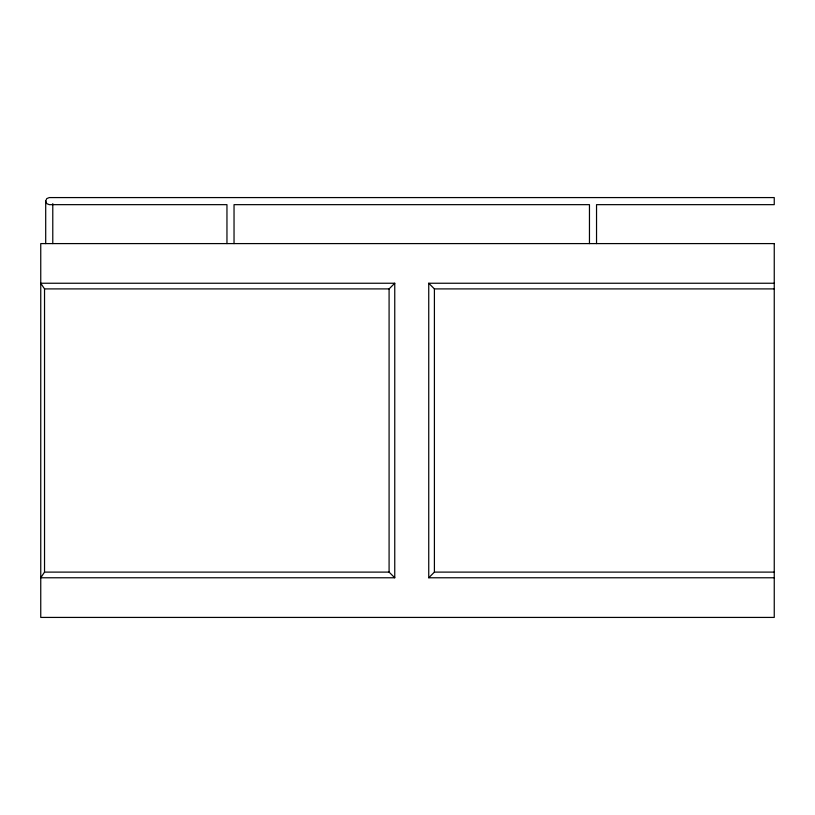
<?xml version="1.0" encoding="UTF-8"?>
<svg xmlns="http://www.w3.org/2000/svg" width="815" height="815" viewBox="0 0 815 815"><rect width="100%" height="100%" fill="white"/><g stroke="black" fill="none" stroke-linecap="round" stroke-linejoin="round"><path stroke-width="1.22" d="M45.701 243.593L45.701 201.111L46.74 198.616L49.246 197.576L774.25 197.576L774.25 204.657L596.539 204.657L596.539 243.593M44.53 572.11L40.75 577.774L394.755 577.774L394.755 283.243L40.75 283.243L44.53 288.907L44.53 572.11L389.091 572.11L394.755 577.774M44.53 288.907L389.091 288.907L394.755 283.243M774.25 283.243L428.741 283.243L428.741 577.774L434.405 572.11L774.25 572.11M428.741 283.243L434.405 288.907L774.25 288.907M428.741 577.774L774.25 577.774M45.701 201.111L46.74 203.618L49.246 204.657L226.957 204.657L226.957 243.593M589.459 243.593L589.459 204.657L234.037 204.657L234.037 243.593M434.405 288.907L434.405 572.11M389.091 288.907L389.091 572.11M52.781 203.618L52.781 243.593M774.25 243.593L40.75 243.593L40.75 617.424L774.25 617.424L774.25 243.593"/></g></svg>
